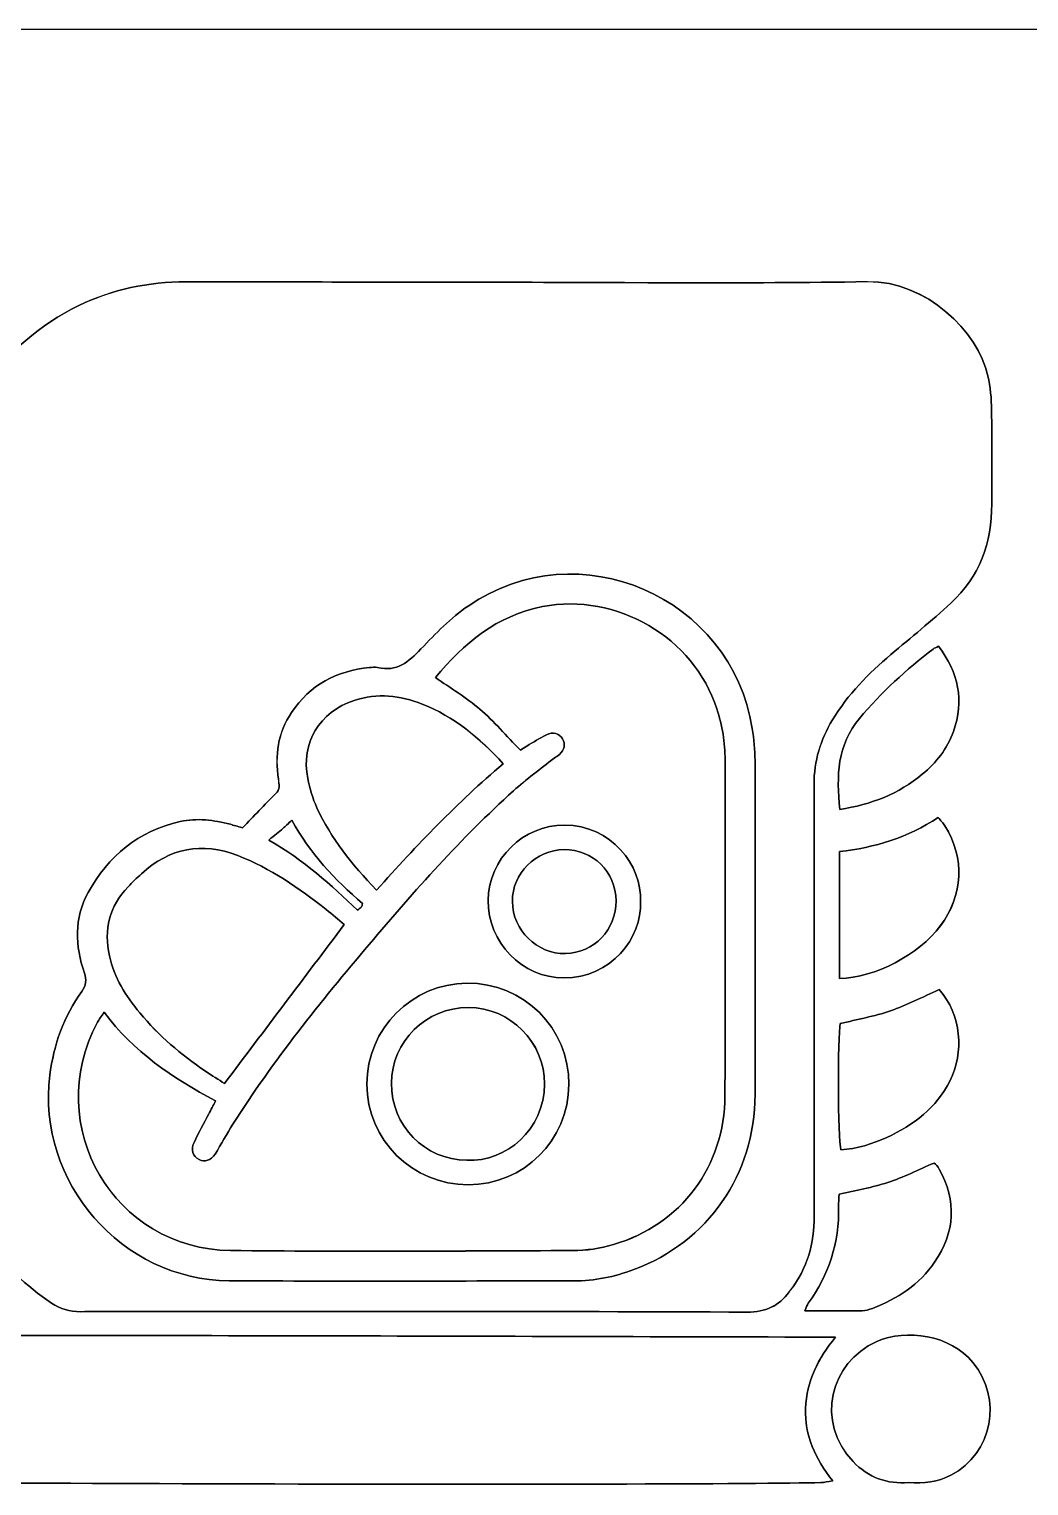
# Model space of a CAD drawing. Extents: x 0 to 300, y 0 to 232.
# Drawn here: x 148 to 199.4, y 157 to 231.9 of the extents above; entities that cross this region are included whole.
import ezdxf

# ---------------------------------------------------------------- set-up
doc = ezdxf.new("R2010")
doc.units = 0
doc.layers.get('0').update_dxf_attribs({"linetype": 'CONTINUOUS'})

msp = doc.modelspace()

# ---------------------------------------------------------------- linework, layer by layer
at = {"color": 7}
for points in [[(173.281071, 194.822001)], [(173.281071, 194.822001)], [(189.691317, 191.779966)], [(189.691317, 191.779966)], [(159.002396, 190.834303)], [(159.002396, 190.834303)], [(160.350135, 190.208582)], [(160.350135, 190.208582)], [(165.889471, 187.63802)], [(165.889471, 187.63802)], [(178.197406, 187.093144)], [(178.197406, 187.093144)], [(179.445413, 187.037054)], [(179.445413, 187.037054)], [(189.673431, 183.090851)], [(189.673431, 183.090851)], [(194.796669, 182.525084)], [(194.796669, 182.525084)], [(158.074619, 177.701327)], [(158.074619, 177.701327)], [(170.532366, 173.757557)], [(170.532366, 173.757557)], [(170.604052, 172.49796)], [(170.604052, 172.49796)], [(189.657691, 172.014611)], [(189.657691, 172.014611)], [(193.228576, 157.20637)], [(193.228576, 157.20637)]]:
    msp.add_lwpolyline(points, close=True, dxfattribs=at)
for points in [[(0, 231.870004), (100.000805, 231.870004), (200.001611, 231.870004), (300.002416, 231.870004)], [(150.580854, 217.665162), (152.323514, 218.504655), (154.166763, 218.891563), (156.093004, 218.890132)], [(156.093147, 218.889989), (154.166763, 218.891563), (152.323514, 218.504655), (150.580997, 217.665019)], [(156.093004, 218.890132), (161.426723, 218.885696), (166.760729, 218.868669), (172.094449, 218.864662)], [(172.094592, 218.864519), (166.760872, 218.868526), (161.426867, 218.885553), (156.093147, 218.889989)], [(172.094449, 218.864662), (178.435789, 218.85994), (184.77856, 218.789828), (191.11804, 218.895998)], [(191.118183, 218.895855), (184.77856, 218.789684), (178.435932, 218.859797), (172.094592, 218.864519)], [(191.11804, 218.895998), (194.118293, 218.946365), (196.794739, 216.346327), (197.306133, 214.058934)], [(197.306276, 214.058791), (196.794883, 216.346184), (194.118436, 218.946079), (191.118183, 218.895855)], [(145.613724, 213.538383), (147.001384, 215.237544), (148.579493, 216.701183), (150.580854, 217.665162)], [(150.580997, 217.665019), (148.579636, 216.70104), (147.001527, 215.237258), (145.613867, 213.53824)], [(197.306133, 214.058934), (197.434769, 213.483294), (197.482131, 212.880325), (197.491288, 212.288802)], [(197.491431, 212.288659), (197.482417, 212.880182), (197.434912, 213.483151), (197.306276, 214.058791)], [(197.491288, 212.288802), (197.515756, 210.686654), (197.492719, 209.083791), (197.501304, 207.481357)], [(197.501447, 207.481214), (197.492433, 209.083648), (197.515899, 210.686368), (197.491431, 212.288659)], [(197.501304, 207.481357), (197.512608, 205.481284), (196.879018, 203.739769), (195.392485, 202.374717)], [(195.392628, 202.374574), (196.879304, 203.739769), (197.512751, 205.481284), (197.501447, 207.481214)], [(185.196661, 195.932358), (184.119643, 202.719128), (176.260577, 206.125749), (170.598758, 202.232488)], [(170.599044, 202.232775), (176.26072, 206.125892), (184.119786, 202.719271), (185.196947, 195.932644)], [(174.419187, 202.199721), (178.218439, 202.934045), (182.185676, 200.629625), (183.377307, 196.947275)], [(183.377307, 196.946989), (182.185676, 200.629339), (178.218296, 202.933759), (174.419187, 202.199435)], [(170.598758, 202.232488), (169.704463, 201.617499), (168.922062, 200.817356), (168.16928, 200.025368)], [(168.169566, 200.025654), (168.922348, 200.817642), (169.704749, 201.617786), (170.599044, 202.232775)], [(168.912332, 198.560298), (170.374111, 200.310255), (172.051952, 201.742272), (174.419187, 202.199721)], [(174.419187, 202.199435), (172.051952, 201.741985), (170.373968, 200.309968), (168.912332, 198.560012)], [(195.392485, 202.374717), (194.399888, 201.463395), (193.353205, 200.610738), (192.32126, 199.7432)], [(192.321403, 199.743057), (193.353348, 200.610595), (194.400032, 201.463251), (195.392628, 202.374574)], [(168.16928, 200.025368), (167.539553, 199.362874), (166.92528, 198.83388), (165.937835, 199.077272)], [(165.938121, 199.077558), (166.925423, 198.834167), (167.539696, 199.363303), (168.169566, 200.025654)], [(190.705805, 196.459491), (191.826178, 197.804082), (193.110673, 198.96037), (194.489175, 200.023365)], [(194.489318, 200.023222), (193.110673, 198.960226), (191.826322, 197.804082), (190.705948, 196.459348)], [(194.489175, 200.023365), (194.557284, 200.075735), (194.643852, 200.103923), (194.761184, 200.163161)], [(194.761327, 200.163018), (194.643995, 200.10378), (194.557284, 200.075591), (194.489318, 200.023222)], [(194.761184, 200.163161), (195.795561, 198.820001), (196.103771, 197.373103), (195.527702, 195.779254)], [(195.527845, 195.779111), (196.103771, 197.37296), (195.795704, 198.819858), (194.761327, 200.163018)], [(165.937835, 199.077272), (165.809628, 199.108894), (165.663966, 199.079991), (165.52746, 199.067542)], [(165.527747, 199.067828), (165.664252, 199.080277), (165.809915, 199.109323), (165.938121, 199.077558)], [(192.32126, 199.7432), (191.157961, 198.765342), (190.108559, 197.689183), (189.317716, 196.379791)], [(189.317859, 196.379648), (190.108702, 197.68904), (191.158104, 198.765199), (192.321403, 199.743057)], [(165.52746, 199.067542), (163.834738, 198.91358), (162.472262, 198.178112), (161.514865, 196.754823)], [(161.515151, 196.755109), (162.472548, 198.178398), (163.835025, 198.913866), (165.527747, 199.067828)], [(171.201012, 196.925526), (170.496594, 197.528353), (169.69044, 198.012274), (168.912332, 198.560298)], [(168.912332, 198.560012), (169.69044, 198.011987), (170.496594, 197.528066), (171.201012, 196.92524)], [(168.233812, 197.195818), (167.098988, 197.645827), (165.932397, 197.771172), (164.742198, 197.380543)], [(164.742341, 197.380543), (165.93254, 197.771315), (167.099274, 197.645827), (168.233955, 197.195818)], [(164.742198, 197.380543), (162.955181, 196.7936), (161.988484, 195.205188), (162.349207, 193.366231)], [(162.34935, 193.366231), (161.988627, 195.205188), (162.955181, 196.7936), (164.742341, 197.380543)], [(172.391641, 194.126454), (171.182125, 195.470901), (169.862431, 196.550065), (168.233812, 197.195818)], [(168.233955, 197.195818), (169.862574, 196.549922), (171.182125, 195.470758), (172.391784, 194.126454)], [(173.281071, 194.822001), (172.552042, 195.56863), (171.926178, 196.3051), (171.201012, 196.925526)], [(171.201012, 196.92524), (171.926178, 196.3051), (172.552042, 195.568773), (173.281071, 194.822001)], [(183.377307, 196.947275), (183.654467, 196.090898), (183.79784, 195.218066), (183.797554, 194.318047)], [(183.797554, 194.317761), (183.797554, 195.217923), (183.654467, 196.090612), (183.377307, 196.946989)], [(161.514865, 196.754823), (160.81431, 195.713577), (160.660348, 194.555715), (160.842498, 193.337041)], [(160.842784, 193.337328), (160.660777, 194.556001), (160.814739, 195.71372), (161.515151, 196.755109)], [(189.317716, 196.379791), (188.701869, 195.360152), (188.366615, 194.275837), (188.369334, 193.064889)], [(188.369477, 193.064746), (188.366615, 194.275694), (188.702012, 195.360009), (189.317859, 196.379648)], [(189.691317, 191.779966), (189.514175, 193.512896), (189.561108, 195.085853), (190.705805, 196.459491)], [(190.705948, 196.459348), (189.561108, 195.085853), (189.514175, 193.512896), (189.691317, 191.779966)], [(174.612927, 195.62057), (174.26637, 195.446576), (173.939559, 195.233233), (173.605879, 195.034199)], [(173.605879, 195.033913), (173.939559, 195.232947), (174.26637, 195.44629), (174.612927, 195.620284)], [(175.442833, 195.407084), (175.266693, 195.699555), (174.960916, 195.79528), (174.612927, 195.62057)], [(174.612927, 195.620284), (174.960916, 195.794994), (175.26655, 195.699268), (175.442833, 195.406798)], [(175.291161, 194.606797), (175.553011, 194.85119), (175.603663, 195.140513), (175.442833, 195.407084)], [(175.442833, 195.406798), (175.603663, 195.140227), (175.553154, 194.850761), (175.291161, 194.606511)], [(185.335455, 194.295153), (185.334024, 194.841317), (185.28237, 195.392633), (185.196661, 195.932358)], [(185.196947, 195.932644), (185.282656, 195.392919), (185.33474, 194.841604), (185.335742, 194.29544)], [(195.527702, 195.779254), (195.210478, 194.901128), (194.652008, 194.179825), (193.933281, 193.58587)], [(193.933424, 193.585727), (194.652008, 194.179682), (195.210621, 194.900985), (195.527845, 195.779111)], [(173.605879, 195.034199), (173.490694, 194.965231), (173.380803, 194.887535), (173.281071, 194.822001)], [(173.281071, 194.822001), (173.380803, 194.887535), (173.490694, 194.965231), (173.605879, 195.033913)], [(175.012141, 194.408335), (175.10157, 194.479164), (175.208456, 194.529673), (175.291161, 194.606797)], [(175.291161, 194.606511), (175.208456, 194.529244), (175.10157, 194.478734), (175.012141, 194.408049)], [(165.889471, 187.63802), (167.957511, 189.950167), (170.050448, 192.147271), (172.391641, 194.126454)], [(172.391784, 194.126454), (170.050448, 192.147271), (167.957511, 189.950167), (165.889471, 187.63802)], [(172.925213, 192.738937), (173.584846, 193.335324), (174.313732, 193.855017), (175.012141, 194.408335)], [(175.012141, 194.408049), (174.313732, 193.854731), (173.584846, 193.335038), (172.925213, 192.738651)], [(183.797554, 194.318047), (183.794978, 188.574526), (183.807999, 182.831004), (183.791544, 177.087626)], [(183.791544, 177.08734), (183.807999, 182.830718), (183.794978, 188.57424), (183.797554, 194.317761)], [(185.337888, 177.133843), (185.35234, 182.854184), (185.345328, 188.574812), (185.335455, 194.295153)], [(185.335742, 194.29544), (185.345471, 188.574955), (185.352483, 182.854471), (185.338174, 177.134129)], [(160.842498, 193.337041), (160.882992, 193.065462), (160.939368, 192.817921), (160.694832, 192.579251)], [(160.695118, 192.579538), (160.939655, 192.818064), (160.883278, 193.065605), (160.842784, 193.337328)], [(162.349207, 193.366231), (162.449511, 192.85498), (162.60891, 192.343157), (162.824113, 191.869109)], [(162.824256, 191.869109), (162.609053, 192.343157), (162.449654, 192.85498), (162.34935, 193.366231)], [(193.933281, 193.58587), (192.721618, 192.584259), (191.318505, 192.03323), (189.691317, 191.779966)], [(189.691317, 191.779966), (191.318505, 192.033374), (192.721618, 192.584259), (193.933424, 193.585727)], [(159.002396, 190.834303), (159.579897, 191.433695), (160.123056, 192.021497), (160.695118, 192.579538)], [(160.694832, 192.579251), (160.123056, 192.02164), (159.579897, 191.433838), (159.002396, 190.834303)], [(165.505282, 184.842954), (167.841896, 187.602105), (170.238321, 190.309459), (172.925213, 192.738937)], [(172.925213, 192.738651), (170.238321, 190.309172), (167.841896, 187.601819), (165.505282, 184.842668)], [(188.369334, 193.064889), (188.386075, 185.670427), (188.377061, 178.275965), (188.381639, 170.88136)], [(188.381783, 170.881217), (188.377204, 178.275679), (188.386218, 185.670141), (188.369477, 193.064746)], [(162.824113, 191.869109), (163.542125, 190.287566), (164.620144, 188.958429), (165.889471, 187.63802)], [(165.889471, 187.63802), (164.620144, 188.958429), (163.542268, 190.287566), (162.824256, 191.869109)], [(155.797099, 191.160255), (153.645067, 190.692932), (152.105878, 189.379248), (151.064918, 187.505521)], [(151.065205, 187.505807), (152.106164, 189.379535), (153.645354, 190.693075), (155.797386, 191.160541)], [(158.376819, 191.01631), (157.526881, 191.238667), (156.664494, 191.348701), (155.797099, 191.160255)], [(155.797386, 191.160541), (156.664923, 191.348844), (157.527167, 191.23881), (158.377105, 191.016596)], [(159.002396, 190.834303), (158.725952, 190.915004), (158.55253, 190.970378), (158.376819, 191.01631)], [(158.377105, 191.016596), (158.55253, 190.970378), (158.725952, 190.915147), (159.002396, 190.834303)], [(161.531893, 191.231513), (161.342159, 191.050364), (161.216528, 190.919439), (161.079165, 190.802108)], [(161.079308, 190.802108), (161.216671, 190.919439), (161.342302, 191.050507), (161.532036, 191.231513)], [(165.173176, 186.94004), (163.741016, 188.157427), (162.467397, 189.532924), (161.531893, 191.231513)], [(161.532036, 191.231513), (162.46754, 189.532924), (163.741159, 188.157427), (165.17332, 186.94004)], [(175.548861, 190.977104), (173.414858, 190.974528), (171.652882, 189.242314), (171.622833, 187.10688)], [(171.622833, 187.106737), (171.653025, 189.242314), (173.414858, 190.974528), (175.548861, 190.976961)], [(179.445413, 187.037054), (179.559882, 188.913929), (177.919101, 190.979965), (175.548861, 190.977104)], [(175.548861, 190.976961), (177.919101, 190.979965), (179.559882, 188.913929), (179.445413, 187.037054)], [(194.74759, 191.364155), (193.186509, 190.348808), (191.502515, 189.8108), (189.673288, 189.614627)], [(189.673431, 189.614627), (191.502658, 189.8108), (193.186652, 190.348808), (194.747734, 191.364155)], [(195.096151, 190.940044), (195.004861, 191.087996), (194.874366, 191.211624), (194.74759, 191.364155)], [(194.747734, 191.364155), (194.874509, 191.211624), (195.005004, 191.087996), (195.096294, 190.940044)], [(194.858912, 185.800208), (196.037808, 187.378174), (196.127667, 189.266925), (195.096151, 190.940044)], [(195.096294, 190.940044), (196.12781, 189.266925), (196.037951, 187.378174), (194.859055, 185.800208)], [(158.754856, 189.409869), (156.903879, 190.121585), (155.260236, 189.814091), (153.805897, 188.473936)], [(153.806041, 188.474079), (155.260379, 189.814234), (156.904022, 190.121728), (158.754999, 189.410012)], [(161.079165, 190.802108), (160.871402, 190.624394), (160.655626, 190.456266), (160.350135, 190.208582)], [(160.350135, 190.208582), (160.655626, 190.456123), (160.871545, 190.624394), (161.079308, 190.802108)], [(160.350135, 190.208582), (162.159616, 189.169053), (163.551712, 187.903304), (164.915476, 186.603785)], [(164.915619, 186.603785), (163.551712, 187.903304), (162.159473, 189.169053), (160.350135, 190.208582)], [(163.302311, 186.638269), (161.895906, 187.7409), (160.441711, 188.761255), (158.754856, 189.409869)], [(158.754999, 189.410012), (160.441854, 188.761398), (161.89605, 187.7409), (163.302454, 186.638413)], [(175.525109, 189.721656), (174.065762, 189.707061), (172.857676, 188.492537), (172.868694, 187.050933)], [(172.868551, 187.050933), (172.857676, 188.492537), (174.065619, 189.707061), (175.524965, 189.721656)], [(175.524965, 189.721656), (176.995473, 189.736251), (178.184957, 188.566227), (178.197406, 187.093144)], [(178.197406, 187.093144), (178.184957, 188.566227), (176.995473, 189.736251), (175.525109, 189.721656)], [(189.673288, 189.614627), (189.673431, 187.417093), (189.673431, 185.276794), (189.673431, 183.090851)], [(189.673431, 183.090851), (189.673431, 185.276794), (189.673431, 187.41695), (189.673431, 189.614627)], [(153.805897, 188.473936), (153.570662, 188.257158), (153.340435, 188.034372), (153.118936, 187.803858)], [(153.119079, 187.804001), (153.340578, 188.034515), (153.570805, 188.257301), (153.806041, 188.474079)], [(151.064918, 187.505521), (150.338178, 186.197418), (150.391693, 184.773414), (150.874326, 183.376739)], [(150.874612, 183.377025), (150.391979, 184.7737), (150.338465, 186.197704), (151.065205, 187.505807)], [(152.163256, 184.262163), (151.863488, 185.611905), (152.153526, 186.799243), (153.119079, 187.804001)], [(153.118936, 187.803858), (152.153383, 186.799099), (151.863488, 185.611762), (152.163113, 184.26202)], [(171.622833, 187.10688), (171.592356, 184.96329), (173.371789, 183.12605), (175.513232, 183.123332)], [(175.513232, 183.123188), (173.371646, 183.125907), (171.592356, 184.963004), (171.622833, 187.106737)], [(164.228944, 185.867602), (163.931179, 186.116144), (163.623828, 186.386293), (163.302311, 186.638269)], [(163.302454, 186.638413), (163.623828, 186.386293), (163.931322, 186.116287), (164.229087, 185.867745)], [(164.915476, 186.603785), (165.01249, 186.691355), (165.067578, 186.731419), (165.10936, 186.782358)], [(165.109503, 186.782358), (165.067721, 186.731419), (165.01249, 186.691355), (164.915619, 186.603785)], [(165.10936, 186.782358), (165.136403, 186.815268), (165.1437, 186.864347), (165.173176, 186.94004)], [(165.17332, 186.94004), (165.143844, 186.864347), (165.136546, 186.815268), (165.109503, 186.782358)], [(175.601803, 184.375631), (174.138164, 184.343579), (172.879855, 185.575417), (172.868551, 187.050933)], [(172.868694, 187.050933), (172.879855, 185.575417), (174.138164, 184.343579), (175.601946, 184.375631)], [(175.513232, 183.123332), (177.926255, 183.120327), (179.542998, 185.184646), (179.445413, 187.037054)], [(179.445413, 187.037054), (179.542998, 185.184646), (177.926255, 183.120327), (175.513232, 183.123188)], [(178.197406, 187.093144), (178.209997, 185.607898), (177.063582, 184.407683), (175.601803, 184.375631)], [(175.601946, 184.375631), (177.063582, 184.407683), (178.209997, 185.607898), (178.197406, 187.093144)], [(164.229087, 185.867745), (162.170205, 183.13578), (160.141514, 180.443737), (158.074619, 177.701327)], [(158.074619, 177.701327), (160.141371, 180.443737), (162.170205, 183.13578), (164.228944, 185.867602)], [(189.673431, 183.090851), (191.528271, 183.141074), (193.75156, 184.31811), (194.858912, 185.800208)], [(194.859055, 185.800208), (193.75156, 184.31811), (191.528271, 183.141217), (189.673431, 183.090851)], [(152.163113, 184.26202), (152.412657, 183.137783), (153.000602, 182.193121), (153.722764, 181.324582)], [(153.722907, 181.324725), (153.000602, 182.193265), (152.4128, 183.137926), (152.163256, 184.262163)], [(158.504453, 175.608247), (160.584083, 178.878649), (163.005834, 181.89178), (165.505282, 184.842954)], [(165.505282, 184.842668), (163.005834, 181.891494), (160.584083, 178.878363), (158.504453, 175.607961)], [(150.874326, 183.376739), (150.999098, 183.015873), (150.966904, 182.747871), (150.741827, 182.431934)], [(150.742114, 182.43222), (150.96719, 182.748157), (150.999384, 183.016159), (150.874612, 183.377025)], [(165.391241, 177.673997), (165.389811, 180.507125), (167.704247, 182.839303), (170.532223, 182.855043)], [(170.532223, 182.855043), (167.704247, 182.839303), (165.39024, 180.507125), (165.391241, 177.673997)], [(175.771075, 177.643377), (175.794542, 180.54075), (173.451918, 182.871212), (170.532223, 182.855043)], [(170.532223, 182.855043), (173.451918, 182.871212), (175.794542, 180.54075), (175.771075, 177.643377)], [(150.741827, 182.431934), (149.821633, 181.141287), (149.298077, 179.696822), (149.097755, 178.121145)], [(149.098041, 178.121431), (149.298363, 179.697108), (149.822063, 181.141573), (150.742114, 182.43222)], [(194.796669, 182.525084), (193.931707, 182.141038), (193.13929, 181.723366), (192.301943, 181.43619)], [(192.301943, 181.436047), (193.13929, 181.723509), (193.931707, 182.141181), (194.796669, 182.525084)], [(195.359288, 177.851139), (196.077443, 179.274285), (195.950668, 181.263198), (194.796669, 182.525084)], [(194.796669, 182.525084), (195.950668, 181.263054), (196.077443, 179.274285), (195.359288, 177.850996)], [(151.546264, 180.844954), (151.630256, 181.001491), (151.741006, 181.143577), (151.884808, 181.361069)], [(151.884808, 181.360783), (151.741006, 181.14329), (151.630256, 181.001205), (151.546264, 180.844667)], [(151.884808, 181.361069), (153.411692, 179.352697), (155.382146, 177.971476), (157.619601, 176.807175)], [(157.619601, 176.806889), (155.382146, 177.97119), (153.411692, 179.352554), (151.884808, 181.360783)], [(153.722764, 181.324582), (154.694469, 180.156275), (155.842601, 179.181851), (157.098621, 178.332485)], [(157.098764, 178.332628), (155.842887, 179.181994), (154.694612, 180.156418), (153.722907, 181.324725)], [(166.651268, 177.711486), (166.660998, 179.860656), (168.44086, 181.613332), (170.604911, 181.605033)], [(170.604911, 181.60489), (168.44086, 181.613189), (166.660998, 179.860513), (166.651268, 177.711343)], [(170.604911, 181.605033), (172.767818, 181.596734), (174.530366, 179.836332), (174.518919, 177.67271)], [(174.518919, 177.672567), (174.530223, 179.836189), (172.767818, 181.596734), (170.604911, 181.60489)], [(192.301943, 181.43619), (191.465742, 181.1493), (190.584754, 180.993192), (189.717359, 180.778132)], [(189.717359, 180.777989), (190.584897, 180.993049), (191.465885, 181.149157), (192.301943, 181.436047)], [(158.388981, 169.118239), (152.408508, 169.181341), (148.691101, 175.52311), (151.546264, 180.844954)], [(151.546264, 180.844667), (148.691101, 175.522967), (152.408508, 169.181055), (158.388981, 169.117953)], [(189.717359, 180.778132), (189.577563, 180.145257), (189.593588, 174.839439), (189.748981, 174.2907)], [(189.748981, 174.290557), (189.593588, 174.839153), (189.577706, 180.145114), (189.717359, 180.777989)], [(157.098621, 178.332485), (157.435734, 178.10469), (157.781862, 177.890345), (158.074619, 177.701327)], [(158.074619, 177.701327), (157.781719, 177.890345), (157.435591, 178.10469), (157.098764, 178.332628)], [(149.097755, 178.121145), (148.403782, 172.660221), (152.791838, 167.595648), (158.312573, 167.566029)], [(158.312859, 167.566315), (152.792124, 167.595934), (148.404068, 172.660507), (149.098041, 178.121431)], [(165.391241, 177.673997), (165.392672, 174.811823), (167.729144, 172.491235), (170.604052, 172.49796)], [(170.604052, 172.49796), (167.729144, 172.491235), (165.3921, 174.81168), (165.391241, 177.673997)], [(170.532366, 173.757557), (168.362162, 173.7753), (166.641251, 175.528261), (166.651268, 177.711486)], [(166.651268, 177.711343), (166.641251, 175.528261), (168.362162, 173.7753), (170.532366, 173.757557)], [(174.518919, 177.67271), (174.506757, 175.324648), (172.555905, 173.669558), (170.532366, 173.757557)], [(170.532366, 173.757557), (172.555905, 173.669558), (174.506757, 175.324505), (174.518919, 177.672567)], [(170.604052, 172.49796), (173.454779, 172.504685), (175.747895, 174.788214), (175.771075, 177.643377)], [(175.771075, 177.643377), (175.747895, 174.788214), (173.454779, 172.504685), (170.604052, 172.49796)], [(192.104483, 174.933591), (193.492286, 175.561028), (194.651579, 176.448598), (195.359288, 177.851139)], [(195.359288, 177.850996), (194.651579, 176.448598), (193.492286, 175.560885), (192.104483, 174.933448)], [(157.619601, 176.807175), (157.490966, 176.563927), (157.377927, 176.351728), (157.266176, 176.138814)], [(157.266176, 176.138528), (157.377784, 176.351442), (157.490823, 176.563784), (157.619601, 176.806889)], [(183.791544, 177.087626), (183.781099, 173.439188), (181.546792, 170.451383), (178.056751, 169.423588)], [(178.056751, 169.423301), (181.546792, 170.451097), (183.781099, 173.438758), (183.791544, 177.08734)], [(179.109444, 168.139952), (182.9293, 169.569537), (185.327586, 173.020944), (185.337888, 177.133843)], [(185.338174, 177.134129), (185.327872, 173.02123), (182.929587, 169.569823), (179.10973, 168.140238)], [(157.266176, 176.138814), (157.011624, 175.652747), (156.74033, 175.174263), (156.509101, 174.677321)], [(156.509101, 174.677035), (156.74033, 175.173977), (157.011624, 175.652318), (157.266176, 176.138528)], [(157.590841, 174.0775), (157.911642, 174.577303), (158.185655, 175.107012), (158.504453, 175.608247)], [(158.504453, 175.607961), (158.185655, 175.106726), (157.911642, 174.576874), (157.590841, 174.077214)], [(156.509101, 174.677321), (156.326808, 174.285692), (156.443997, 173.956734), (156.76766, 173.796476)], [(156.76766, 173.79619), (156.443997, 173.956591), (156.326808, 174.285406), (156.509101, 174.677035)], [(189.748981, 174.2907), (190.574022, 174.348364), (191.355851, 174.595189), (192.104483, 174.933591)], [(192.104483, 174.933448), (191.355994, 174.595046), (190.574022, 174.348221), (189.748981, 174.290557)], [(156.76766, 173.796476), (157.057841, 173.652531), (157.373062, 173.738383), (157.590841, 174.0775)], [(157.590841, 174.077214), (157.373205, 173.738097), (157.057841, 173.652101), (156.76766, 173.79619)], [(194.548127, 173.616187), (193.714358, 173.26133), (192.956424, 172.87757), (192.158427, 172.616436)], [(192.158427, 172.616293), (192.956424, 172.877427), (193.714358, 173.261187), (194.548127, 173.616043)], [(194.800247, 173.307547), (194.728417, 173.436755), (194.610942, 173.54078), (194.548127, 173.616187)], [(194.548127, 173.616043), (194.610799, 173.540636), (194.728417, 173.436755), (194.800247, 173.307404)], [(194.566728, 168.523569), (195.610979, 170.060612), (195.712857, 171.666194), (194.800247, 173.307547)], [(194.800247, 173.307404), (195.712857, 171.666051), (195.610979, 170.060612), (194.566728, 168.523426)], [(192.158427, 172.616436), (191.361574, 172.355588), (190.5248, 172.217652), (189.657691, 172.014611)], [(189.657691, 172.014611), (190.5248, 172.217509), (191.361574, 172.355588), (192.158427, 172.616293)], [(189.657691, 172.014611), (189.648248, 171.80413), (189.625354, 171.578624), (189.630076, 171.353691)], [(189.630076, 171.353548), (189.625354, 171.578624), (189.648248, 171.80413), (189.657691, 172.014611)], [(188.381639, 170.88136), (188.38307, 169.487691), (188.038373, 168.212354), (187.167974, 167.101997)], [(187.168117, 167.101854), (188.038516, 168.212068), (188.382641, 169.487548), (188.381783, 170.881217)], [(189.630076, 171.353691), (189.667564, 169.529329), (189.138428, 167.885543), (188.073716, 166.408024)], [(188.073716, 166.407881), (189.138428, 167.885543), (189.667564, 169.529186), (189.630076, 171.353548)], [(145.780135, 169.554369), (146.772874, 168.375187), (147.877936, 167.292732), (149.186326, 166.423048)], [(149.186183, 166.423191), (147.877936, 167.292732), (146.772731, 168.375187), (145.780135, 169.554369)], [(178.056751, 169.423588), (177.385672, 169.225984), (176.662223, 169.121101), (175.962383, 169.118239)], [(175.962383, 169.117953), (176.662223, 169.120815), (177.385529, 169.225698), (178.056751, 169.423301)], [(175.962383, 169.118239), (170.104678, 169.09463), (164.246114, 169.056569), (158.388981, 169.118239)], [(158.388981, 169.117953), (164.246257, 169.056283), (170.104678, 169.094344), (175.962383, 169.117953)], [(191.370302, 166.146604), (192.661951, 166.633386), (193.781895, 167.368283), (194.566728, 168.523569)], [(194.566728, 168.523426), (193.782038, 167.368139), (192.661951, 166.633243), (191.370302, 166.146461)], [(176.022909, 167.559018), (177.087192, 167.559161), (178.118565, 167.76907), (179.109444, 168.139952)], [(179.10973, 168.140238), (178.118851, 167.769499), (177.087478, 167.55959), (176.023195, 167.559304)], [(158.312573, 167.566029), (164.215923, 167.534407), (170.119559, 167.55773), (176.022909, 167.559018)], [(176.023195, 167.559304), (170.119702, 167.558016), (164.216066, 167.534693), (158.312859, 167.566315)], [(187.08298, 166.994252), (186.549407, 166.268228), (185.899505, 165.953436), (184.933523, 165.957299)], [(184.933666, 165.957156), (185.899791, 165.953293), (186.549551, 166.268085), (187.083123, 166.994109)], [(187.167974, 167.101997), (187.139785, 167.065939), (187.110023, 167.031026), (187.08298, 166.994252)], [(187.083123, 166.994109), (187.110023, 167.030883), (187.139785, 167.065796), (187.168117, 167.101854)], [(150.665419, 165.976473), (150.11067, 165.965741), (149.640056, 166.12142), (149.186183, 166.423191)], [(149.186326, 166.423048), (149.640199, 166.121277), (150.110813, 165.965598), (150.665562, 165.97633)], [(188.073716, 166.408024), (188.002888, 166.30958), (187.971551, 166.182805), (187.898434, 166.015822)], [(187.898434, 166.015679), (187.971551, 166.182662), (188.002744, 166.30958), (188.073716, 166.407881)], [(154.510173, 165.9842), (153.22854, 165.984343), (151.946622, 166.001513), (150.665419, 165.976473)], [(150.665562, 165.97633), (151.946765, 166.001227), (153.228684, 165.9842), (154.510316, 165.984057)], [(184.933523, 165.957299), (174.792502, 165.998365), (164.651337, 165.983484), (154.510173, 165.9842)], [(154.510316, 165.984057), (164.65148, 165.983484), (174.792645, 165.998365), (184.933666, 165.957156)], [(187.898434, 166.015822), (188.927947, 166.015822), (189.883054, 166.009383), (190.837875, 166.021545)], [(190.837875, 166.021402), (189.883054, 166.00924), (188.927947, 166.015679), (187.898434, 166.015679)], [(190.837875, 166.021545), (191.016162, 166.023835), (191.200458, 166.082644), (191.370302, 166.146604)], [(191.370302, 166.146461), (191.200458, 166.082501), (191.016162, 166.023692), (190.837875, 166.021402)], [(189.474683, 164.669228), (170.981373, 164.711582), (152.538145, 164.796576), (133.981018, 164.719309)], [(133.981161, 164.719309), (152.538288, 164.796576), (170.981373, 164.711582), (189.474826, 164.669228)], [(187.937211, 161.004764), (187.981424, 162.396001), (188.580245, 163.577902), (189.474683, 164.669228)], [(189.474826, 164.669228), (188.580388, 163.578045), (187.981424, 162.396001), (187.937354, 161.004764)], [(196.535322, 163.367993), (195.365727, 164.776257), (193.11611, 165.125247), (191.589941, 164.442149)], [(191.590084, 164.442149), (193.116253, 165.125247), (195.36587, 164.776257), (196.535465, 163.367993)], [(191.589941, 164.442149), (189.175774, 163.361697), (188.44145, 160.312937), (190.372841, 158.28439)], [(190.372984, 158.28439), (188.441593, 160.312937), (189.175917, 163.361697), (191.590084, 164.442149)], [(195.403932, 157.579256), (197.541798, 158.687752), (198.070219, 161.519878), (196.535322, 163.367993)], [(196.535465, 163.367993), (198.070362, 161.519878), (197.541941, 158.687896), (195.404075, 157.579256)], [(189.337891, 157.287072), (188.408969, 158.4239), (187.893426, 159.62526), (187.937211, 161.004764)], [(187.937354, 161.004764), (187.893569, 159.625117), (188.409112, 158.423757), (189.338035, 157.287072)], [(190.372841, 158.28439), (191.16254, 157.455199), (192.13725, 157.094762), (193.228576, 157.20637)], [(193.228576, 157.20637), (192.13725, 157.094905), (191.16254, 157.455342), (190.372984, 158.28439)], [(134.285508, 157.33243), (134.888334, 157.137402), (182.685766, 157.028799), (188.72462, 157.199931)], [(188.724763, 157.199931), (182.685766, 157.028942), (134.888334, 157.137545), (134.285508, 157.33243)], [(188.72462, 157.199931), (188.894321, 157.204653), (189.062878, 157.246864), (189.337891, 157.287072)], [(189.338035, 157.287072), (189.063021, 157.246864), (188.894321, 157.204653), (188.724763, 157.199931)], [(193.228576, 157.20637), (194.021423, 157.138976), (194.728846, 157.229264), (195.403932, 157.579256)], [(195.404075, 157.579256), (194.728846, 157.229264), (194.021423, 157.138833), (193.228576, 157.20637)]]:
    msp.add_open_spline(points, degree=3, dxfattribs=at)

doc.saveas('drawing.dxf')
